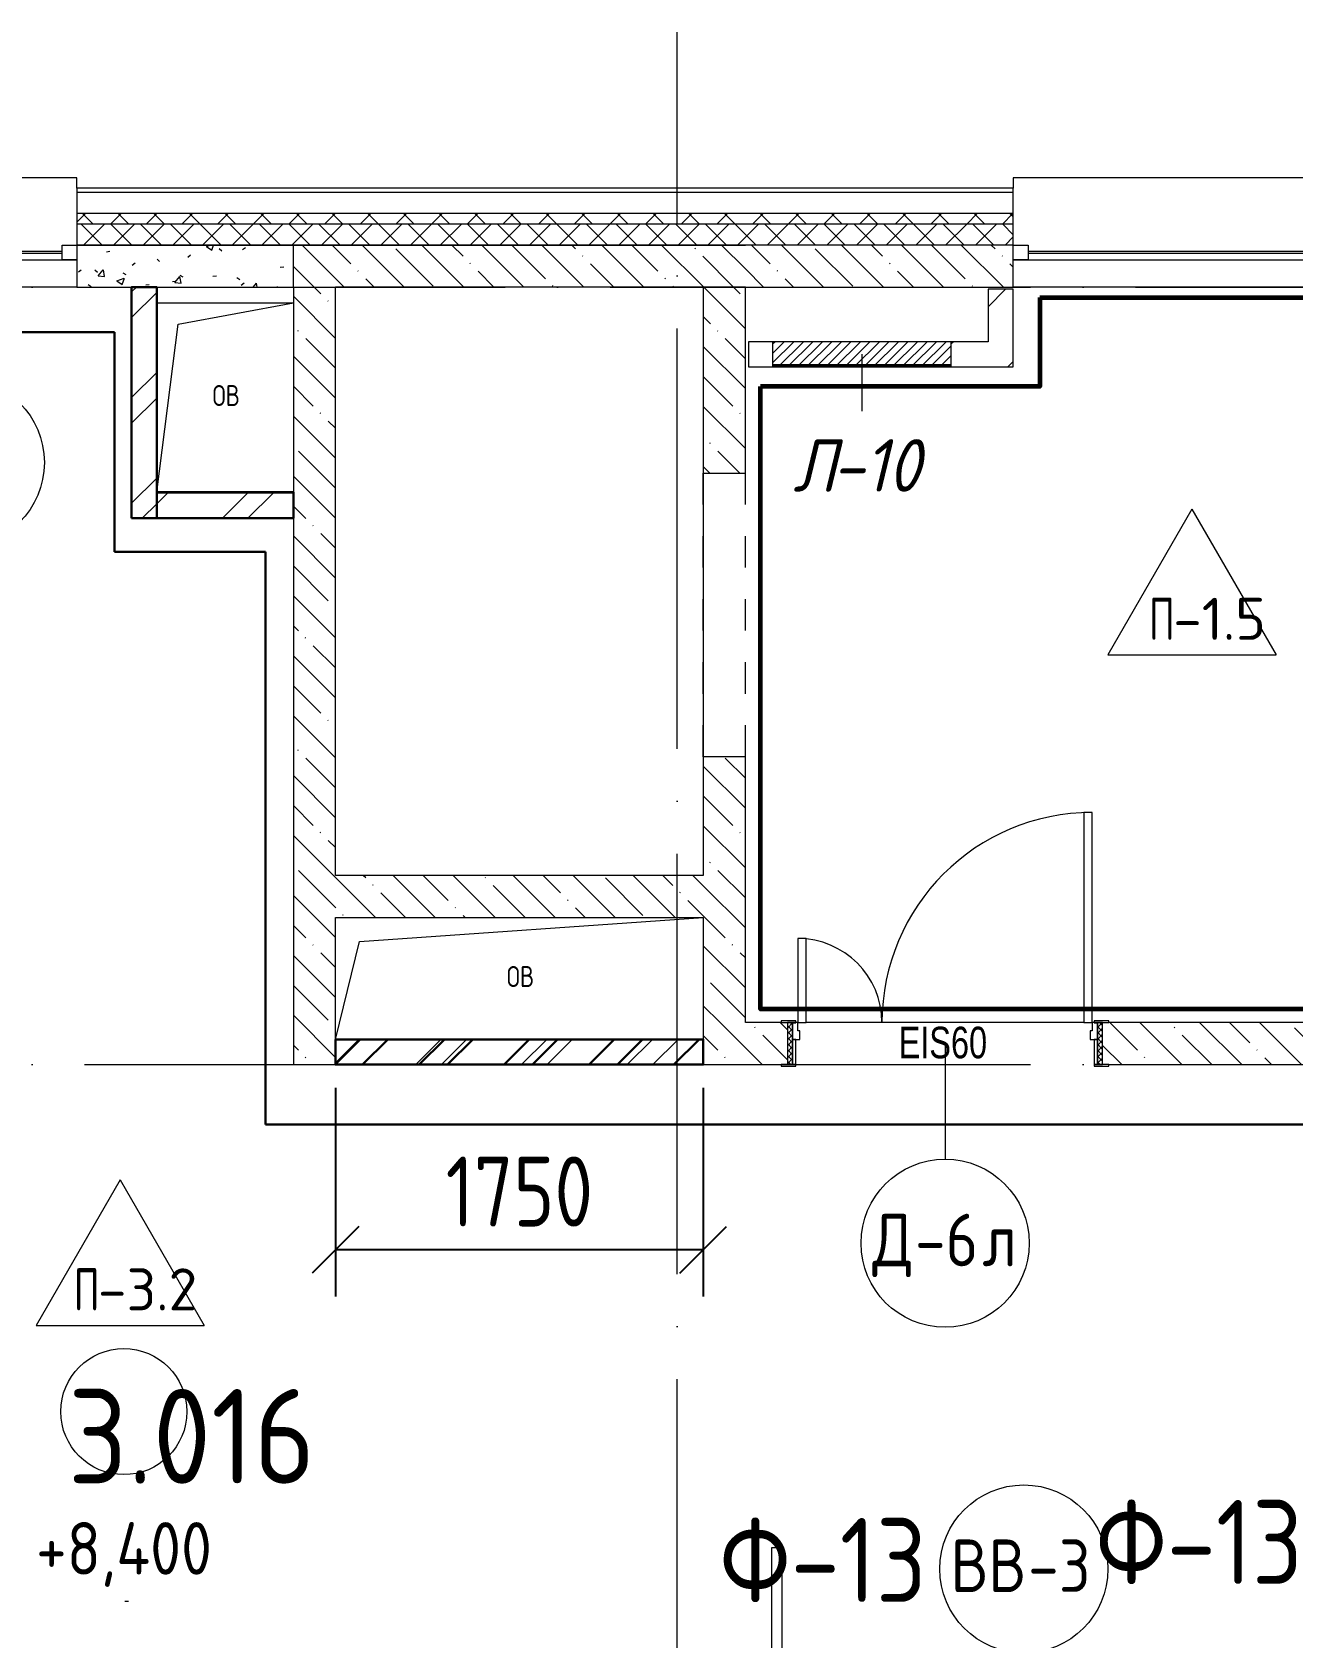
# Model space of a CAD drawing. Header units: millimetres. Extents: x -592259 to 288321, y -552984 to 293768.
# Drawn here: x 20494 to 26492, y -207294 to -199653 of the extents above; entities that cross this region are included whole.
import ezdxf

# ---------------------------------------------------------------- set-up
doc = ezdxf.new("R2010")
doc.units = ezdxf.units.MM
doc.linetypes.add('ADSK_Линия сетки', pattern=[2500, 2000, -250, 0, -250])
doc.linetypes.add('Штрих короткий', pattern=[300, 150, -150])
doc.layers.get('Defpoints').update_dxf_attribs({"color": 250})
for name, color, linetype, lineweight in [('0.2) Кирпич 4 вып', 30, 'Continuous', 30), ('0.2) Кирпич 5 вып', 30, 'Continuous', 30), ('2)Фарх готовы', 3, 'Continuous', 30), ('2)Фархверки', 40, 'Continuous', 30), ('4) Штукатурка', 6, 'Continuous', 30), ('4.5) Штук Гипсовая по ЖБ', 6, 'Continuous', 30), ('4.6) Швы', 6, 'Continuous', 30), ('6.2) Шпаклевка 6 вып.', 3, 'Continuous', 60), ('A-AREA-____-IDEN', 250, 'Continuous', 9), ('A-DETL-GENF-OTLN', 250, 'Continuous', 5), ('A-DOOR-____-IDEN', 250, 'Continuous', 9), ('A-DOOR-____-MCUT', 250, 'Continuous', 5), ('A-DOOR-____-OTLN', 250, 'Continuous', 5), ('A-DOOR-FRAM-MCUT', 250, 'Continuous', 5), ('A-DOOR-FRAM-OTLN', 250, 'Continuous', 5), ('A-DOOR-GLAZ-MCUT', 250, 'Continuous', 5), ('A-FLOR-____-IDEN', 250, 'Continuous', 9), ('A-FLOR-____-OTLN', 250, 'Continuous', 9), ('A-GENM-____-MCUT', 250, 'Continuous', 25), ('A-GENM-____-OTLN', 250, 'Continuous', 9), ('A-GLAZ-____-MCUT', 250, 'Continuous', 9), ('A-GLAZ-____-OTLN', 250, 'Continuous', 5), ('A-WALL-____-MCUT', 250, 'Continuous', 13), ('A-WALL-____-PATT', 250, 'Continuous', 13), ('A-WALL-FNSH-MCUT', 250, 'Continuous', 13), ('G-____-____-DIMS', 250, 'Continuous', 9), ('I-WALL-____-OTLN', 250, 'Continuous', 9), ('S-GRID-____-OTLN', 250, 'Continuous', 9)]:
    doc.layers.add(name, color=color, linetype=linetype, lineweight=lineweight)
doc.styles.add('Arial Narrow', font='ARIALN.TTF', dxfattribs={"width": 0.9, "height": 150})
doc.styles.add('GOST Common_1', font='', dxfattribs={"width": 0.9, "height": 250})
doc.styles.add('ISOCPEUR', font='isocpeur.ttf', dxfattribs={"width": 0.8, "height": 100})
doc.styles.add('ISOCPEUR_1', font='isocpeur.ttf', dxfattribs={"width": 0.9, "height": 250})
doc.styles.add('ISOCPEUR_2', font='isocpeur.ttf', dxfattribs={"height": 160})
doc.styles.add('ISOCPEUR_I', font='isocpeui.ttf', dxfattribs={"width": 0.9, "height": 12.5})
doc.styles.get("Standard").update_dxf_attribs({"font": 'ГОСТ тип А.ttf'})
doc.styles.get('GOST Common_1').set_extended_font_data('GOST Common')
doc.dimstyles.new('А3', dxfattribs={"dimtxt": 333, "dimasz": 222, "dimexe": 222, "dimexo": 111, "dimgap": 111, "dimtad": 1, "dimtoh": 1, "dimdec": 0, "dimrnd": 0.0015, "dimzin": 0, "dimdsep": 46, "dimtxsty": 'Standard', "dimblk": 'OBLIQUE', "dimcen": 0, "dimclrd": 7, "dimclre": 7, "dimclrt": 7, "dimadec": 0, "dimazin": 0, "dimtfac": 1, "dimtdec": 0, "dimtofl": 0, "dimtmove": 0, "dimatfit": 3, "dimfxl": 1, "dimtolj": 1, "dimtzin": 0, "dimarcsym": 0})
pattern_1 = [(45, (-3188.22, -259241.4), (-251.4472, 251.4472), []), (45, (-3188.22, -258860.4), (-251.4472, 251.4472), [])]
pattern_2 = [(135, (-3188.22, -259241.39), (-142.5612, -142.5612), []), (135, (-3045.66, -259241.39), (-142.5612, -142.5612), [252.016, -50.403, 3.353, -47.05])]

# ---------------------------------------------------------------- blocks, each defined once
blk = doc.blocks.new('Проем_Дверь_Прямоугольный - 1350х2100h пол 80-30384426-АР1_Маркировочный план 3 этажа')
at = {"layer": 'A-DOOR-____-OTLN', "linetype": 'Штрих короткий'}
for p, q in [((675, 100), (-675, 100)), ((675, -100), (-675, -100))]:
    blk.add_line(p, q, dxfattribs=at)
blk = doc.blocks.new('Дверь_СКБ_2Ст_Фрамуга2 - Н_ВВ-3_2500x2600h_Учебные помещения_Фрамуга слева-42054644-АР1_Маркировочный план 3 этажа')
at = {"layer": 'A-DOOR-____-OTLN'}
h = blk.add_hatch(dxfattribs=at)
h.set_pattern_fill('FP_12', color=256, style=0, pattern_type=2)
h.set_pattern_definition([(135, (1051.41, 164.685), (-14.1421, -14.1421), []), (225, (1051.41, 164.685), (14.1421, -14.1421), [])])
h.paths.add_polyline_path([(1237.5, -100), (1262.5, -100), (1262.5, 100), (1237.5, 100), (1237.5, 98)])
at = {"layer": 'A-DOOR-FRAM-OTLN'}
h = blk.add_hatch(dxfattribs=at)
h.set_pattern_fill('FP_13', color=256, style=0, pattern_type=2)
h.set_pattern_definition([(45, (-1071.384, 164.685), (-14.1421, 14.1421), []), (135, (-1071.384, 164.685), (-14.1421, -14.1421), [])])
h.paths.add_polyline_path([(-1212.5, -100), (-1212.5, 100), (-1237.5, 100), (-1237.5, -100)])
at = {"layer": 'A-DOOR-____-MCUT'}
for p, q in [((-1187.5, 1100), (-1187.5, 100)), ((-1137.5, 1100), (-1187.5, 1100)), ((-1137.5, 100), (-1137.5, 1100)), ((-1187.5, 100), (-1137.5, 100))]:
    blk.add_line(p, q, dxfattribs=at)
at = {"layer": 'A-DOOR-____-OTLN'}
for centre, radius, start, end in [((-1197.5, 100), 500, 360, 30), ((-177.5, 100), 520, 150, 180)]:
    blk.add_arc(centre, radius, start, end, dxfattribs=at)
at = {"layer": 'A-DOOR-FRAM-MCUT'}
for p, q in [((-1197.5, 108), (-1267.5, 108)), ((-1267.5, 108), (-1267.5, 100)), ((-1267.5, 100), (-1197.5, 100)), ((-1212.5, 100), (-1237.5, 100)), ((-1237.5, 100), (-1237.5, -100)), ((-1187.5, 100), (-1212.5, 100)), ((-1212.5, 100), (-1212.5, 20)), ((-1212.5, -100), (-1212.5, 100)), ((-1197.5, 100), (-1197.5, 108)), ((-1187.5, 60), (-1187.5, 100)), ((-187.5, 100), (-187.5, 60)), ((-162.5, 100), (-187.5, 100)), ((-177.5, 108), (-177.5, 100)), ((-107.5, 108), (-177.5, 108)), ((-177.5, 100), (-177.5, 20)), ((-62.5, 100), (-162.5, 100)), ((-162.5, 20), (-162.5, 100)), ((-162.5, 20), (-162.5, 100)), ((-117.5, 108), (-117.5, 100)), ((-47.5, 108), (-117.5, 108)), ((-107.5, 100), (-107.5, 108)), ((-62.5, 100), (-62.5, 20)), ((-47.5, 100), (-47.5, 108)), ((-47.5, 100), (-47.5, 20)), ((-47.5, 100), (1237.5, 100)), ((1292.5, 108), (1222.5, 108)), ((1222.5, 108), (1222.5, 100)), ((1222.5, 100), (1222.5, 20)), ((1222.5, 100), (1292.5, 100)), ((1237.5, 100), (1237.5, 20)), ((1262.5, 100), (1237.5, 100)), ((1237.5, 100), (1237.5, -100)), ((1262.5, -100), (1262.5, 100)), ((1292.5, 100), (1292.5, 108)), ((-1212.5, 20), (-1177.5, 20)), ((-1197.5, 20), (-1212.5, 20)), ((-1212.5, 20), (-1212.5, -100)), ((-1197.5, -100), (-1197.5, 20)), ((-1177.5, 60), (-1187.5, 60)), ((-1177.5, 20), (-1177.5, 60)), ((-187.5, 60), (-197.5, 60)), ((-197.5, 60), (-197.5, 20)), ((-197.5, 20), (-162.5, 20)), ((-177.5, 12), (-177.5, 20)), ((-107.5, 12), (-177.5, 12)), ((-62.5, 20), (-162.5, 20)), ((-117.5, 20), (-117.5, 12)), ((-117.5, 12), (-47.5, 12)), ((-107.5, 20), (-107.5, 12)), ((-47.5, 12), (-47.5, 20)), ((1237.5, 20), (-47.5, 20)), ((1237.5, 20), (1222.5, 20)), ((1222.5, 20), (1222.5, -100)), ((1237.5, -100), (1237.5, 20)), ((-1197.5, -100), (-1267.5, -100)), ((-1267.5, -100), (-1267.5, -108)), ((-1267.5, -108), (-1197.5, -108)), ((-1237.5, -100), (-1212.5, -100)), ((-1212.5, -100), (-1197.5, -100)), ((-1197.5, -108), (-1197.5, -100)), ((1222.5, -100), (1237.5, -100)), ((1292.5, -100), (1222.5, -100)), ((1222.5, -100), (1222.5, -108)), ((1222.5, -108), (1292.5, -108)), ((1237.5, -100), (1262.5, -100)), ((1292.5, -108), (1292.5, -100))]:
    blk.add_line(p, q, dxfattribs=at)
at = {"layer": 'A-DOOR-GLAZ-MCUT'}
for p, q in [((1222.5, 70), (-62.5, 70)), ((1222.5, 50), (-62.5, 50))]:
    blk.add_line(p, q, dxfattribs=at)
blk = doc.blocks.new('Окно_СКБ_1Ст1 - 120_Окно_СКБ_1Ст_1250_ОКп14_E30-37619683-АР1_Маркировочный план 3 этажа')
at = {"layer": 'A-GLAZ-____-MCUT'}
for p, q in [((-625, -195), (-625, -125)), ((-625, -125), (-555, -125)), ((-555, -125), (-555, -195)), ((555, -195), (555, -125)), ((555, -125), (625, -125)), ((625, -125), (625, -195)), ((-555, -195), (-625, -195)), ((625, -195), (555, -195))]:
    blk.add_line(p, q, dxfattribs=at)
at = {"layer": 'A-GLAZ-____-MCUT', "lineweight": 5}
for p, q in [((555, -155), (-555, -155)), ((555, -165), (-555, -165))]:
    blk.add_line(p, q, dxfattribs=at)
at = {"layer": 'A-GLAZ-____-OTLN'}
blk.add_line((-625, -195), (625, -195), dxfattribs=at)
blk = doc.blocks.new('Окно_СКБ_2Ст1 - Окно_СКБ_2Ст_2800_ОК12-29019270-АР1_Маркировочный план 3 этажа')
at = {"layer": 'A-GLAZ-____-MCUT'}
for p, q in [((-1400, -195), (-1400, -125)), ((-1400, -125), (-1330, -125)), ((-1330, -125), (-1330, -195)), ((500, -195), (500, -125)), ((500, -125), (570, -125)), ((570, -125), (570, -195)), ((1330, -195), (1330, -125)), ((1330, -125), (1400, -125)), ((1400, -125), (1400, -195)), ((-1330, -195), (-1400, -195)), ((570, -195), (500, -195)), ((570, -195), (550, -195)), ((550, -195), (550, -205)), ((550, -205), (1350, -205)), ((1350, -205), (550, -205)), ((1330, -155), (570, -155)), ((570, -155), (570, -195)), ((620, -205), (620, -155)), ((1280, -205), (1280, -155)), ((1330, -195), (1330, -155)), ((1400, -195), (1330, -195)), ((1350, -195), (1330, -195)), ((1350, -205), (1350, -195))]:
    blk.add_line(p, q, dxfattribs=at)
at = {"layer": 'A-GLAZ-____-MCUT', "lineweight": 5}
for p, q in [((500, -155), (-1330, -155)), ((500, -165), (-1330, -165)), ((620, -175), (1280, -175)), ((1280, -185), (620, -185))]:
    blk.add_line(p, q, dxfattribs=at)
at = {"layer": 'A-GLAZ-____-OTLN'}
for p, q in [((-1400, -195), (550, -195)), ((1350, -195), (1400, -195))]:
    blk.add_line(p, q, dxfattribs=at)
blk = doc.blocks.new('WNW_Отлив1 - Отлив_металлический 2-28596384-АР1_Маркировочный план 3 этажа')
at = {"layer": 'A-GLAZ-____-OTLN'}
for p, q in [((1400, 320), (-1400, 320)), ((-1400, 320), (-1400, 270)), ((1400, 270), (1400, 320))]:
    blk.add_line(p, q, dxfattribs=at)
blk = doc.blocks.new('WNW_Отлив1 - Отлив_металлический 2-28598996-АР1_Маркировочный план 3 этажа')
at = {"layer": 'A-GLAZ-____-OTLN'}
for p, q in [((625, 320), (-625, 320)), ((-625, 320), (-625, 270)), ((625, 270), (625, 320))]:
    blk.add_line(p, q, dxfattribs=at)
blk = doc.blocks.new('Дверь_СКБ_2Ст_Внутренняя1 - Н_Д-6л_1500x2100h_Лифтовой холл _зона безопасности МГН_-42029124-АР1_Маркировочный план 3 этажа')
at = {"layer": 'A-DOOR-____-OTLN'}
h = blk.add_hatch(dxfattribs=at)
h.set_pattern_fill('FP_22', color=256, style=0, pattern_type=2)
h.set_pattern_definition([(135, (1551.41, 164.685), (-14.14214, -14.14214), []), (225, (1551.41, 164.685), (14.14214, -14.14214), [])])
h.paths.add_polyline_path([(762.5, -100), (762.5, 100), (737.5, 100), (737.5, -100)])
at = {"layer": 'A-DOOR-FRAM-OTLN'}
h = blk.add_hatch(dxfattribs=at)
h.set_pattern_fill('FP_23', color=256, style=0, pattern_type=2)
h.set_pattern_definition([(45, (-571.384, 164.685), (-14.1421, 14.1421), []), (135, (-571.384, 164.685), (-14.1421, -14.1421), [])])
h.paths.add_polyline_path([(-712.5, -100), (-712.5, 100), (-737.5, 100), (-737.5, -100)])
at = {"layer": 'A-DOOR-____-MCUT'}
for p, q in [((712.5, 1100), (672.5, 1100)), ((672.5, 1100), (672.5, 100)), ((712.5, 100), (712.5, 1100)), ((-687.5, 500), (-687.5, 100)), ((-647.5, 500), (-687.5, 500)), ((-647.5, 100), (-647.5, 500)), ((-687.5, 100), (-647.5, 100)), ((672.5, 100), (712.5, 100))]:
    blk.add_line(p, q, dxfattribs=at)
at = {"layer": 'A-DOOR-____-OTLN'}
for centre, radius, start, end in [((712.5, 100), 1000, 90, 180), ((-687.5, 100), 400, 0, 90)]:
    blk.add_arc(centre, radius, start, end, dxfattribs=at)
at = {"layer": 'A-DOOR-FRAM-MCUT'}
for p, q in [((-697.5, 108), (-767.5, 108)), ((-767.5, 108), (-767.5, 100)), ((-767.5, 100), (-697.5, 100)), ((-712.5, 100), (-737.5, 100)), ((-737.5, 100), (-737.5, -100)), ((-687.5, 100), (-712.5, 100)), ((-712.5, 100), (-712.5, 20)), ((-712.5, -100), (-712.5, 100)), ((-697.5, 100), (-712.5, 100)), ((-712.5, 100), (-712.5, 99)), ((-712.5, 99), (-697.5, 99)), ((-697.5, 100), (-697.5, 108)), ((-697.5, 99), (-697.5, 100)), ((-687.5, 60), (-687.5, 100)), ((712.5, 100), (712.5, 60)), ((737.5, 100), (712.5, 100)), ((792.5, 108), (722.5, 108)), ((722.5, 108), (722.5, 100)), ((737.5, 100), (722.5, 100)), ((722.5, 100), (722.5, 99)), ((722.5, 100), (792.5, 100)), ((722.5, 99), (737.5, 99)), ((737.5, 20), (737.5, 100)), ((762.5, 100), (737.5, 100)), ((737.5, 100), (737.5, -100)), ((737.5, 99), (737.5, 100)), ((762.5, -100), (762.5, 100)), ((792.5, 100), (792.5, 108)), ((-712.5, 20), (-677.5, 20)), ((-697.5, 20), (-712.5, 20)), ((-712.5, 20), (-712.5, -100)), ((-697.5, -100), (-697.5, 20)), ((-677.5, 60), (-687.5, 60)), ((-677.5, 20), (-677.5, 60)), ((712.5, 60), (702.5, 60)), ((702.5, 60), (702.5, 20)), ((702.5, 20), (737.5, 20)), ((737.5, 20), (722.5, 20)), ((722.5, 20), (722.5, -100)), ((737.5, -100), (737.5, 20)), ((-697.5, -100), (-767.5, -100)), ((-767.5, -100), (-767.5, -108)), ((-767.5, -108), (-697.5, -108)), ((-737.5, -100), (-712.5, -100)), ((-712.5, -100), (-697.5, -100)), ((-697.5, -108), (-697.5, -100)), ((722.5, -100), (737.5, -100)), ((792.5, -100), (722.5, -100)), ((722.5, -100), (722.5, -108)), ((722.5, -108), (792.5, -108)), ((737.5, -100), (762.5, -100)), ((792.5, -108), (792.5, -100))]:
    blk.add_line(p, q, dxfattribs=at)
blk = doc.blocks.new('_Wn_-As_OpeningMEP_floor__Rectangular - _Wn_-As_OpeningMEP_floor__Rectangular-33951037-АР1_Маркировочный план 3 этажа')
at = {"layer": 'A-DETL-GENF-OTLN', "lineweight": 5}
for p, q in [((-224.1, 399.1), (325, 500)), ((-325, -400), (-224.1, 399.1))]:
    blk.add_line(p, q, dxfattribs=at)
blk = doc.blocks.new('_Wn_-As_OpeningMEP_floor__Rectangular - _Wn_-As_OpeningMEP_floor__Rectangular-39653501-АР1_Маркировочный план 3 этажа')
at = {"layer": 'A-DETL-GENF-OTLN', "lineweight": 5}
for p, q in [((-760.5, 225.5), (875, 340)), ((-875, -240), (-760.5, 225.5))]:
    blk.add_line(p, q, dxfattribs=at)
blk = doc.blocks.new('АР_Люк - ЛРС_ВК_850х850_внутренний_NCS S 1000-N-42764739-АР1_Маркировочный план 3 этажа')
at = {"layer": 'A-DOOR-____-OTLN'}
h = blk.add_hatch(dxfattribs=at)
h.set_pattern_fill('FP_54', color=256, style=0, pattern_type=2)
h.set_pattern_definition([(45, (125, 0), (-22.6274, 22.6274), [])])
h.paths.add_polyline_path([(550, 60), (-300, 60), (-300, -60), (550, -60), (550, 53)])
at = {"layer": 'A-DETL-GENF-OTLN', "lineweight": 5}
for p, q in [((550, 60), (-300, 60)), ((-300, 60), (-300, -60)), ((550, -60), (550, 60)), ((-300, -60), (550, -60))]:
    blk.add_line(p, q, dxfattribs=at)
blk = doc.blocks.new('ASML_АР_Отделка Люка - ВО Отделка люков_Грунтовка 0_Шпатлевка 0_Окраска 0_0-40363608-АР1_Маркировочный план 3 этажа')
at = {"layer": 'A-GENM-____-MCUT', "lineweight": 5}
for p, q in [((425, 3), (-425, 3)), ((-425, 3), (-425, 0)), ((425, 0), (425, 3)), ((-425, 0), (425, 0))]:
    blk.add_line(p, q, dxfattribs=at)
blk = doc.blocks.new('AAR_СКБ_Марка_Помещения_мал - Номер-28977439-АР1_Маркировочный план 3 этажа')
at = {"layer": 'A-AREA-____-IDEN'}
blk.add_circle((-0.028, 0), 3, dxfattribs=at)
blk = doc.blocks.new('AAR_СКБ_Марка_Перекрытия - Марка пола-17325028-АР1_Маркировочный план 3 этажа')
at = {"layer": 'A-FLOR-____-IDEN'}
for p, q in [((0, 6.932), (-4.002, 0)), ((0, 6.932), (4.002, 0)), ((-4.002, 0), (4.002, 0))]:
    blk.add_line(p, q, dxfattribs=at)
blk = doc.blocks.new('ADSK_Марка_Дверь - Типоразмер_ADSK_Марка-30565456-АР1_Маркировочный план 3 этажа')
at = {"layer": 'A-DOOR-____-IDEN'}
blk.add_circle((0, 0), 4, dxfattribs=at)
blk = doc.blocks.new('_Oblique')
at = {"color": 0, "linetype": 'ByBlock', "lineweight": -2}
blk.add_line((-0.5, -0.5), (0.5, 0.5), dxfattribs=at)
blk = doc.blocks.new('*D6602')
at = {"layer": '0.2) Кирпич 4 вып', "color": 7, "lineweight": -2, "transparency": 16777216}
for p, q in [((21936.8, -204677.4), (21936.8, -205669.8)), ((23686.8, -204677.4), (23686.8, -205669.8)), ((23686.8, -205447.8), (21936.8, -205447.8))]:
    blk.add_line(p, q, dxfattribs=at)
at = {"layer": 'Defpoints', "color": 0, "transparency": 16777216}
for p in [(21936.8, -204566.4), (23686.8, -204566.4), (21936.8, -205447.8)]:
    blk.add_point(p, dxfattribs=at)
at = {"layer": '0.2) Кирпич 4 вып', "color": 7, "lineweight": -2, "transparency": 16777216, "xscale": 222, "yscale": 222, "zscale": 222, "rotation": 180}
blk.add_blockref('_Oblique', (21936.8, -205447.8), dxfattribs=at)
at = {"layer": '0.2) Кирпич 4 вып', "color": 7, "lineweight": -2, "transparency": 16777216, "xscale": 222, "yscale": 222, "zscale": 222}
blk.add_blockref('_Oblique', (23686.8, -205447.8), dxfattribs=at)
at = {"layer": '0.2) Кирпич 4 вып', "color": 7, "transparency": 16777216, "insert": (22811.8, -205170.3), "char_height": 333, "attachment_point": 5}
blk.add_mtext('\\A1;1750', dxfattribs=at)

msp = doc.modelspace()

# ---------------------------------------------------------------- hatches: boundary and pattern name
at = {"layer": '0.2) Кирпич 4 вып', "true_color": 0xf26722}
h = msp.add_hatch(dxfattribs=at)
h.set_pattern_fill('ANSI32', color=30, scale=30)
h.set_pattern_definition([(45, (-2586.93, -136946.6), (-202.0558, 202.0558), []), (45, (-2452.23, -136946.6), (-202.0558, 202.0558), [])])
h.paths.add_polyline_path([(21936.7763, -204446.3886), (23686.7763, -204446.3886), (23686.7763, -204566.3886), (21936.7763, -204566.3886)])
at = {"layer": 'A-WALL-____-PATT', "lineweight": 15, "true_color": 0x000000}
h = msp.add_hatch(dxfattribs=at)
h.set_pattern_fill('FP_16', color=18, style=0, pattern_type=2)
h.set_pattern_definition([(135, (-3188.22, -259241.39), (-84.85281, -84.85281), []), (225, (-3188.22, -259241.39), (84.85281, -84.85281), [])])
h.paths.add_polyline_path([(59832.0058, -200566.3892), (66071.7763, -200566.3892), (66071.7763, -200516.3892), (59832.0058, -200516.3892)])
h.paths.add_polyline_path([(58281.5715, -200566.3892), (58632.0058, -200566.3892), (58632.0058, -200516.3892), (57981.7763, -200516.3892), (57981.7763, -200566.3892), (58109.3968, -200566.3892)])
h.paths.add_polyline_path([(56379.2388, -200566.3892), (57081.7763, -200566.3892), (57081.7763, -200516.3892), (49662.0053, -200516.3892), (49662.0053, -200566.3892), (54072.3616, -200566.3892)])
h.paths.add_polyline_path([(47762.0053, -200566.3892), (48412.0053, -200566.3892), (48412.0053, -200516.3892), (47762.0053, -200516.3892)])
h.paths.add_polyline_path([(46461.7544, -200566.3892), (46862.0053, -200566.3892), (46862.0053, -200516.3892), (45362.0053, -200516.3892), (45362.0053, -200566.3892), (46361.3368, -200566.3892)])
h.paths.add_polyline_path([(42537.9752, -200566.3892), (42562.0053, -200566.3892), (42562.0053, -200516.3892), (41012.0053, -200516.3892), (41012.0053, -200566.3892), (42161.7544, -200566.3892)])
h.paths.add_polyline_path([(37361.5805, -200566.3892), (38212.0053, -200566.3892), (38212.0053, -200516.3892), (36662.0053, -200516.3892), (36662.0053, -200566.3892)])
h.paths.add_polyline_path([(33310.4662, -200566.3892), (33861.7763, -200566.3892), (33861.7763, -200516.3892), (32312.0053, -200516.3892), (32312.0053, -200566.3892), (33161.7544, -200566.3892)])
h.paths.add_polyline_path([(34761.7763, -200566.3892), (35412.0053, -200566.3892), (35412.0053, -200516.3892), (34761.7763, -200516.3892)])
h.paths.add_polyline_path([(28696.7116, -200566.3892), (29512.0053, -200566.3892), (29512.0053, -200516.3892), (27961.7763, -200516.3892), (27961.7763, -200566.3892), (28636.7763, -200566.3892)])
h.paths.add_polyline_path([(23686.7763, -200566.3892), (25161.7763, -200566.3892), (25161.7763, -200516.3892), (20706.7763, -200516.3892), (20706.7763, -200566.3892), (21936.7763, -200566.3892)])
h.paths.add_polyline_path([(19456.7763, -200566.3892), (19456.7763, -200516.3892), (18716.7544, -200516.3892), (18716.7544, -200566.3892), (18892.4832, -200566.3892)])
h.paths.add_polyline_path([(11395.1321, -200566.3892), (17816.7544, -200566.3892), (17816.7544, -200516.3892), (9561.7544, -200516.3892), (9561.7544, -200566.3892), (10818.4128, -200566.3892)])
h.paths.add_polyline_path([(6661.7983, -200566.3892), (6761.7544, -200566.3892), (6761.7544, -200516.3892), (5561.7544, -200516.3892), (5561.7544, -200566.3892), (6541.7983, -200566.3892)])
h.paths.add_polyline_path([(2486.8039, -200566.3892), (4361.7544, -200566.3892), (4361.7544, -200516.3892), (-3538.2456, -200516.3892), (-3538.2456, -200566.3892), (2461.8039, -200566.3892)])
h = msp.add_hatch(dxfattribs=at)
h.set_pattern_fill('FP_17', color=18, style=0, pattern_type=2)
h.set_pattern_definition([(45, (-3188.22, -259241.39), (-70.71068, 70.71068), []), (135, (-3188.22, -259241.39), (-70.71068, -70.71068), [])])
h.paths.add_polyline_path([(17162.3253, -200666.3892), (17816.7544, -200666.3283), (17816.7544, -200566.3892), (9561.7544, -200566.3892), (9561.7544, -200666.3892), (14855.448, -200666.3892)])
h.paths.add_polyline_path([(63299.8706, -200666.3892), (66001.7763, -200666.3283), (66001.7763, -200599.7225), (66071.7763, -200566.3892), (59832.0058, -200566.3892), (59832.0058, -200666.3892), (60561.7544, -200666.3892)])
h.paths.add_polyline_path([(58632.0058, -200666.3892), (58632.0058, -200566.3892), (57981.7763, -200566.3892), (57981.7763, -200666.3892), (58109.3968, -200666.3892)])
h.paths.add_polyline_path([(50291.7763, -200666.3892), (57081.7763, -200666.3283), (57081.7763, -200566.3892), (49662.0053, -200566.3892), (49662.0053, -200666.3892)])
h.paths.add_polyline_path([(46862.0053, -200666.3892), (46862.0053, -200566.3892), (45362.0053, -200566.3892), (45362.0053, -200666.3892), (46861.7544, -200666.388)])
h.paths.add_polyline_path([(48412.0053, -200666.3892), (48412.0053, -200566.3892), (47762.0053, -200566.3892), (47762.0053, -200666.3892)])
h.paths.add_polyline_path([(42562.0053, -200666.3892), (42562.0053, -200566.3892), (41012.0053, -200566.3892), (41012.0053, -200666.3892), (42561.7544, -200666.388)])
h.paths.add_polyline_path([(37561.5805, -200666.3892), (38212.0053, -200666.3283), (38212.0053, -200566.3892), (36662.0053, -200566.3892), (36662.0053, -200666.3892), (37475.0852, -200666.3892)])
h.paths.add_polyline_path([(33861.7763, -200666.3892), (33861.7763, -200566.3892), (32312.0053, -200566.3892), (32312.0053, -200666.3892), (33310.4662, -200666.3892)])
h.paths.add_polyline_path([(35412.0053, -200666.3892), (35412.0053, -200566.3892), (34761.7763, -200566.3892), (34761.7763, -200666.3892)])
h.paths.add_polyline_path([(29446.7763, -200666.3892), (29512.0053, -200666.3283), (29512.0053, -200566.3892), (27961.7763, -200566.3892), (27961.7763, -200666.3892), (28696.7116, -200666.3892)])
h.paths.add_polyline_path([(23886.7763, -200666.3892), (25161.7763, -200666.3283), (25161.7763, -200566.3892), (20706.7763, -200566.3892), (20706.7763, -200666.3892), (23886.7577, -200666.3886)])
h.paths.add_polyline_path([(18716.7544, -200666.3892), (19456.7763, -200666.3283), (19456.7763, -200566.3892), (18716.7544, -200566.3892), (18716.7544, -200666.3283)])
h.paths.add_polyline_path([(6761.7544, -200666.3892), (6761.7544, -200566.3892), (5561.7544, -200566.3892), (5561.7544, -200666.3892), (6661.7983, -200666.3892)])
h.paths.add_polyline_path([(2461.8039, -200666.3892), (4361.7544, -200666.3892), (4361.7544, -200566.3892), (-3488.2456, -200566.3892), (-3488.2456, -200666.3892), (-1292.6929, -200666.3892)])
h = msp.add_hatch(dxfattribs=at)
h.set_pattern_fill('FP_50', color=18, style=0, pattern_type=2)
h.set_pattern_definition([(50, (-3188.22, -259241.4), (364.3679, -31.8783), [38.1, -419.1]), (355, (-3188.22, -259241.4), (-70.4859, 382.1133), [30.48, -335.28]), (100.451, (-3157.86, -259244.05), (293.885, 350.2334), [32.38, -356.18]), (46.184, (-3188.22, -259139.8), (542.1585, -84.0858), [57.15, -628.65]), (96.636, (-3143.04, -259146.8), (474.805, 494.8554), [48.57, -534.27]), (351.184, (-3188.2, -259139.8), (474.81, 494.85), [45.72, -502.92]), (21, (-3137.42, -259165.2), (303.2285, -204.5305), [38.1, -419.1]), (326, (-3137.42, -259165.2), (123.604, 368.376), [30.48, -335.28]), (71.451, (-3112.15, -259182.23), (426.8341, 163.8427), [32.38, -356.18]), (37.5, (-3188.22, -259241.39), (6.17665, 169.11015), [16.764, -314.452, 16.764, -323.596, -336.55]), (37.5, (-3188.22, -259241.39), (6.17665, 169.11015), [-671.576, 16.764, -319.786]), (7.5, (-3188.22, -259241.39), (133.6389, 200.3615), [16.764, -177.292, 16.764, -306.832, -128.27]), (7.5, (-3188.22, -259241.39), (133.6389, 200.3615), [-517.652, 16.764, -111.506]), (327.5, (-3301.51, -259241.39), (271.18182, -11.45836), [16.764, -110.236, 16.764, -379.476, -525.78]), (327.5, (-3301.51, -259241.39), (271.18182, -11.45836), [-523.24, 16.764, -509.016]), (317.5, (-3352.3, -259241.4), (296.2585, 50.85285), [16.764, -148.336, 16.764, -246.38, -373.38]), (317.5, (-3352.3, -259241.4), (296.2585, 50.85285), [-428.244, 16.764, -356.616])])
h.paths.add_polyline_path([(20706.7763, -200866.3886), (21736.7763, -200866.3091), (21736.7763, -200666.3892), (20706.7763, -200666.3892), (20706.7763, -200866.2671)])
h = msp.add_hatch(dxfattribs=at)
h.set_pattern_fill('FP_24', color=18, style=0, pattern_type=2)
h.set_pattern_definition(pattern_2)
h.paths.add_polyline_path([(21936.7763, -200866.3886), (23886.7763, -200866.3886), (23886.7577, -200666.3886), (21736.7769, -200666.3892), (21736.7763, -200866.3886), (21776.0798, -200866.3886)])
h = msp.add_hatch(dxfattribs=at)
h.set_pattern_fill('FP_24', color=18, style=0, pattern_type=2)
h.set_pattern_definition(pattern_2)
h.paths.add_polyline_path([(28060.8411, -200866.3892), (28336.7763, -200866.3892), (28336.7763, -200666.3892), (27961.7763, -200666.3892), (27961.7774, -200866.3886), (28001.7763, -200866.3886)])
h.paths.add_polyline_path([(23886.7763, -200866.3892), (25161.7763, -200866.3886), (25161.7763, -200666.3892), (23886.7763, -200666.3892), (23886.7763, -200819.074)])
h = msp.add_hatch(dxfattribs=at)
h.set_pattern_fill('FP_2', color=18, style=0, pattern_type=2)
h.set_pattern_definition(pattern_1)
h.paths.add_polyline_path([(21086.7763, -201966.3892), (21086.7763, -200866.3892), (20966.7763, -200866.5676), (20966.7763, -201966.3892)])
h = msp.add_hatch(dxfattribs=at)
h.set_pattern_fill('FP_24', color=18, style=0, pattern_type=2)
h.set_pattern_definition(pattern_2)
h.paths.add_polyline_path([(21932.3841, -204566.3886), (21936.7763, -204566.3886), (21936.7763, -200866.3886), (21736.7763, -200866.5676), (21736.7763, -204566.3886), (21928.4604, -204566.3886)])
h = msp.add_hatch(dxfattribs=at)
h.set_pattern_fill('FP_24', color=18, style=0, pattern_type=2)
h.set_pattern_definition(pattern_2)
h.paths.add_polyline_path([(23886.7763, -204366.3886), (23886.7763, -203101.3295), (23686.7763, -203101.3295), (23686.7983, -204366.3886), (23704.9998, -204366.3886)])
h.paths.add_polyline_path([(23686.7763, -201751.3295), (23886.7763, -201751.3295), (23886.7763, -200866.3886), (23686.7765, -200866.3892), (23686.7763, -201041.5676)])
h = msp.add_hatch(dxfattribs=at)
h.set_pattern_fill('FP_2', color=18, style=0, pattern_type=2)
h.set_pattern_definition(pattern_1)
h.paths.add_polyline_path([(25161.7763, -201126.3892), (25161.7763, -200876.3886), (25041.7763, -200876.3886), (25041.7763, -201126.3892)])
h = msp.add_hatch(dxfattribs=at)
h.set_pattern_fill('FP_2', color=18, style=0, pattern_type=2)
h.set_pattern_definition(pattern_1)
h.paths.add_polyline_path([(24866.7763, -201246.3892), (25161.7763, -201246.3892), (25161.7763, -201126.3892), (24866.7763, -201126.3892), (24866.7763, -201239.3892)])
h.paths.add_polyline_path([(24016.7763, -201246.3892), (24016.7763, -201126.3892), (23901.7763, -201126.3892), (23901.7763, -201246.3892)])
h = msp.add_hatch(dxfattribs=at)
h.set_pattern_fill('FP_2', color=18, style=0, pattern_type=2)
h.set_pattern_definition(pattern_1)
h.paths.add_polyline_path([(21144.9181, -201966.3892), (21736.7763, -201966.3892), (21736.7763, -201846.3892), (21086.7763, -201846.3892), (21086.7763, -201966.3892)])
h = msp.add_hatch(dxfattribs=at)
h.set_pattern_fill('FP_24', color=18, style=0, pattern_type=2)
h.set_pattern_definition(pattern_2)
h.paths.add_polyline_path([(21936.7951, -203866.3886), (21936.7983, -203866.388), (23686.7763, -203866.388), (23686.7763, -203666.3886), (21936.7763, -203666.3886), (21936.7763, -203866.3886)])
h = msp.add_hatch(dxfattribs=at)
h.set_pattern_fill('FP_24', color=18, style=0, pattern_type=2)
h.set_pattern_definition(pattern_2)
h.paths.add_polyline_path([(27913.3716, -204566.3886), (28536.7763, -204566.3886), (28536.7763, -204366.3886), (25586.7763, -204366.3886), (25586.7763, -204566.3886), (27760.1811, -204566.3886)])
h.paths.add_polyline_path([(23686.7763, -204566.3886), (24086.7763, -204566.3886), (24086.7763, -204366.3886), (23686.7763, -204366.3886), (23686.7763, -204446.5688)])
h = msp.add_hatch(dxfattribs=at)
h.set_pattern_fill('FP_2', color=18, style=0, pattern_type=2)
h.set_pattern_definition(pattern_1)
h.paths.add_polyline_path([(21941.2125, -204566.3886), (23686.7763, -204566.3886), (23686.7763, -204446.3886), (21936.7763, -204446.9839), (21936.7983, -204566.3886)])

# ---------------------------------------------------------------- linework, layer by layer
at = {"layer": '0.2) Кирпич 4 вып'}
msp.add_lwpolyline([(21936.7763, -204446.3886), (23686.7763, -204446.3886), (23686.7763, -204566.3886), (21936.7763, -204566.3886)], close=True, dxfattribs=at)
at = {"layer": '0.2) Кирпич 5 вып', "color": 1}
for p, q in [((20966.7763, -201966.3892), (20966.7763, -200866.3892)), ((21086.7763, -201966.3892), (21736.7763, -201966.3892))]:
    msp.add_line(p, q, dxfattribs=at)
at = {"layer": '0.2) Кирпич 5 вып'}
for points in [[(20966.7763, -201966.3892), (21086.7763, -201966.3892), (21086.7763, -200866.3892), (20966.7763, -200866.3892)], [(21086.7763, -201841.5676), (21736.7763, -201841.5676), (21736.7763, -201966.3892), (21086.7763, -201966.3892)]]:
    msp.add_lwpolyline(points, close=True, dxfattribs=at)
at = {"layer": '4) Штукатурка'}
for p, q in [((20884.8019, -201081.3886), (20884.8019, -202126.7968)), ((21604.2064, -202126.7968), (20884.8019, -202126.7968)), ((21604.2064, -204850.8119), (29058.6779, -204850.8119))]:
    msp.add_line(p, q, dxfattribs=at)
at = {"layer": '4.5) Штук Гипсовая по ЖБ'}
for p, q in [((19453.7544, -201081.3886), (20884.8019, -201081.3886)), ((21604.2064, -204850.8119), (21604.2064, -202126.7968))]:
    msp.add_line(p, q, dxfattribs=at)
at = {"layer": '4.6) Швы'}
for points in [[(21604.2064, -204850.8119), (22848.0109, -204850.8119)], [(23425.4712, -204850.8119), (24669.2757, -204850.8119)]]:
    msp.add_lwpolyline(points, dxfattribs=at)
at = {"layer": '6.2) Шпаклевка 6 вып.'}
for points in [[(25288.6601, -200916.4926), (28249.2583, -200916.4926), (28249.2583, -204302.185), (23959.4395, -204302.185), (23959.4395, -201339.8988)], [(25288.6601, -200916.4926), (25288.6601, -201339.8988), (23959.4395, -201339.8988)]]:
    msp.add_lwpolyline(points, dxfattribs=at)
at = {"layer": 'A-DOOR-____-IDEN', "color": 18, "true_color": 0x000000}
for p, q in [((24441.7763, -201186.3892), (24441.7763, -201456.3892)), ((24836.7763, -204466.3886), (24837.2337, -205016.3889))]:
    msp.add_line(p, q, dxfattribs=at)
at = {"layer": 'A-FLOR-____-OTLN', "color": 18, "lineweight": 5, "true_color": 0x000000}
for p, q in [((21086.7763, -200941.5676), (21736.7763, -200941.5676)), ((23686.7763, -201751.3295), (23686.7763, -203101.3295)), ((21736.7763, -201841.5676), (21086.7763, -201841.5676)), ((25496.7763, -204366.3886), (24176.7763, -204366.3886))]:
    msp.add_line(p, q, dxfattribs=at)
at = {"layer": 'A-WALL-____-MCUT', "color": 18, "lineweight": 15, "true_color": 0x000000}
for p, q in [((25161.7763, -200416.3892), (20706.7763, -200416.3892)), ((20706.7763, -200516.3892), (20706.7763, -200666.3892)), ((25161.7763, -200516.3892), (20706.7763, -200516.3892)), ((25161.7763, -200566.3892), (20706.7763, -200566.3892)), ((25161.7763, -200666.3892), (25161.7763, -200516.3892)), ((20706.7763, -200666.3892), (21736.7763, -200666.3892)), ((20706.7763, -200666.3892), (20706.7763, -200866.3892)), ((21736.7763, -200666.3892), (20706.7763, -200666.3892)), ((23886.7763, -200666.3886), (21736.7763, -200666.3886)), ((21736.7763, -200866.3886), (21736.7763, -200666.3886)), ((21736.7763, -200666.3892), (23886.7763, -200666.3892)), ((25161.7763, -200666.3892), (23886.7763, -200666.3892)), ((25161.7763, -200866.3892), (25161.7763, -200666.3892)), ((20706.7763, -200866.3892), (21736.7763, -200866.3892)), ((20966.7763, -200866.3886), (20966.7763, -201966.3892)), ((21086.7763, -200866.3886), (20966.7763, -200866.3886)), ((21086.7763, -201846.3892), (21086.7763, -200866.3886)), ((21736.7763, -200866.3886), (21736.7763, -201846.3892)), ((23886.7763, -200866.3886), (21936.7763, -200866.3886)), ((21936.7763, -203666.3886), (21936.7763, -200866.3886)), ((23686.7763, -200866.3886), (23686.7763, -201751.3295)), ((23886.7763, -201751.3295), (23886.7763, -200866.3886)), ((23886.7763, -200866.3892), (25161.7763, -200866.3892)), ((25041.7763, -200876.3886), (25041.7763, -201126.3892)), ((25161.7763, -200876.3886), (25041.7763, -200876.3886)), ((25161.7763, -201246.3892), (25161.7763, -200876.3886)), ((25041.7763, -201126.3892), (23901.7763, -201126.3892)), ((23901.7763, -201126.3892), (23901.7763, -201246.3892)), ((23901.7763, -201246.3892), (25161.7763, -201246.3892)), ((23686.7763, -201751.3295), (23886.7763, -201751.3295)), ((21736.7763, -201846.3892), (21086.7763, -201846.3892)), ((21736.7763, -201966.3892), (21736.7763, -201846.3892)), ((20966.7763, -201966.3892), (21736.7763, -201966.3892)), ((21736.7763, -201966.3892), (21736.7763, -204566.3886)), ((23686.7763, -203101.3295), (23686.7763, -203666.3886)), ((23886.7763, -203101.3295), (23686.7763, -203101.3295)), ((23886.7763, -204366.3886), (23886.7763, -203101.3295)), ((23686.7763, -203666.3886), (21936.7763, -203666.3886)), ((21936.7763, -204566.3886), (21936.7763, -203866.3886)), ((21936.7763, -203866.3886), (23686.7763, -203866.3886)), ((23686.7763, -203866.3886), (23686.7763, -204566.3886)), ((24056.7763, -204366.3886), (23886.7763, -204366.3886)), ((28336.7763, -204366.3886), (25616.7763, -204366.3886)), ((23686.7763, -204446.3886), (21936.7763, -204446.3886)), ((21736.7763, -204566.3886), (21936.7763, -204566.3886)), ((21936.7763, -204566.3886), (23686.7763, -204566.3886)), ((23686.7763, -204566.3886), (24056.7763, -204566.3886)), ((25616.7763, -204566.3886), (28536.7763, -204566.3886))]:
    msp.add_line(p, q, dxfattribs=at)
at = {"layer": 'A-WALL-FNSH-MCUT', "lineweight": 15}
for p, q in [((25161.7763, -200396.3892), (20706.7763, -200396.3892)), ((20706.7763, -200396.3892), (20706.7763, -200516.3892)), ((25161.7763, -200516.3892), (25161.7763, -200396.3892))]:
    msp.add_line(p, q, dxfattribs=at)
at = {"layer": 'G-____-____-DIMS', "color": 18, "true_color": 0x000000}
msp.add_line((20935.1823, -207120.1273), (20952.3224, -207120.1273), dxfattribs=at)
at = {"layer": 'I-WALL-____-OTLN', "color": 18, "lineweight": 15, "true_color": 0x000000}
for p, q in [((20706.7763, -200866.3892), (19456.7763, -200866.3892)), ((27961.7763, -200866.3892), (25161.7763, -200866.3892))]:
    msp.add_line(p, q, dxfattribs=at)
at = {"layer": 'S-GRID-____-OTLN', "color": 18, "linetype": 'ADSK_Линия сетки', "true_color": 0x000000}
for p, q in [((23561.7763, -220563.733), (23561.7763, -199653.1503)), ((-6757.7749, -200866.3886), (70471.963, -200866.3886)), ((-6757.7749, -204566.3886), (70471.963, -204566.3886))]:
    msp.add_line(p, q, dxfattribs=at)

# ---------------------------------------------------------------- block references
at = {"layer": 'A-AREA-____-IDEN', "color": 18, "true_color": 0x000000, "xscale": 99.99999999999993, "yscale": 99.99999999999993, "zscale": 99.99999999999993}
msp.add_blockref('AAR_СКБ_Марка_Помещения_мал - Номер-28977439-АР1_Маркировочный план 3 этажа', (20932.7621, -206217.5881), dxfattribs=at)
at = {"layer": 'A-DOOR-____-IDEN', "color": 18, "true_color": 0x000000, "xscale": 99.99999999999993, "yscale": 99.99999999999993, "zscale": 99.99999999999993}
for p in [(20151.7763, -201701.3892), (24837.2337, -205416.3889), (25211.7763, -206966.3892)]:
    msp.add_blockref('ADSK_Марка_Дверь - Типоразмер_ADSK_Марка-30565456-АР1_Маркировочный план 3 этажа', p, dxfattribs=at)
at = {"layer": 'A-DOOR-____-OTLN', "color": 18, "true_color": 0x000000}
for name, p, rotation in [('АР_Люк - ЛРС_ВК_850х850_внутренний_NCS S 1000-N-42764739-АР1_Маркировочный план 3 этажа', (24566.7763, -201186.3892), 180), ('Проем_Дверь_Прямоугольный - 1350х2100h пол 80-30384426-АР1_Маркировочный план 3 этажа', (23786.7763, -202426.3295), 269.9999999999998)]:
    msp.add_blockref(name, p, dxfattribs=dict(at, rotation=rotation))
for name, p in [('Дверь_СКБ_2Ст_Внутренняя1 - Н_Д-6л_1500x2100h_Лифтовой холл _зона безопасности МГН_-42029124-АР1_Маркировочный план 3 этажа', (24824.2763, -204466.3886)), ('Дверь_СКБ_2Ст_Фрамуга2 - Н_ВВ-3_2500x2600h_Учебные помещения_Фрамуга слева-42054644-АР1_Маркировочный план 3 этажа', (25199.2763, -207966.3892))]:
    msp.add_blockref(name, p, dxfattribs=at)
at = {"layer": 'A-FLOR-____-IDEN', "color": 18, "true_color": 0x000000, "xscale": 99.99999999999993, "yscale": 99.99999999999993, "zscale": 99.99999999999993}
for p in [(26011.7763, -202616.3886), (20912.2705, -205807.4928)]:
    msp.add_blockref('AAR_СКБ_Марка_Перекрытия - Марка пола-17325028-АР1_Маркировочный план 3 этажа', p, dxfattribs=at)
at = {"layer": 'A-GENM-____-OTLN', "color": 18, "lineweight": 5, "true_color": 0x000000, "rotation": 180}
msp.add_blockref('ASML_АР_Отделка Люка - ВО Отделка люков_Грунтовка 0_Шпатлевка 0_Окраска 0_0-40363608-АР1_Маркировочный план 3 этажа', (24441.7763, -201236.3892), dxfattribs=at)
at = {"layer": 'A-GLAZ-____-OTLN', "color": 18, "true_color": 0x000000}
for name, p in [('WNW_Отлив1 - Отлив_металлический 2-28598996-АР1_Маркировочный план 3 этажа', (20081.7763, -200666.3892)), ('WNW_Отлив1 - Отлив_металлический 2-28596384-АР1_Маркировочный план 3 этажа', (26561.7763, -200666.3892)), ('Окно_СКБ_1Ст1 - 120_Окно_СКБ_1Ст_1250_ОКп14_E30-37619683-АР1_Маркировочный план 3 этажа', (20081.7763, -200541.3892)), ('Окно_СКБ_2Ст1 - Окно_СКБ_2Ст_2800_ОК12-29019270-АР1_Маркировочный план 3 этажа', (26561.7763, -200541.3892)), ('_Wn_-As_OpeningMEP_floor__Rectangular - _Wn_-As_OpeningMEP_floor__Rectangular-33951037-АР1_Маркировочный план 3 этажа', (21411.7763, -201441.5676)), ('_Wn_-As_OpeningMEP_floor__Rectangular - _Wn_-As_OpeningMEP_floor__Rectangular-39653501-АР1_Маркировочный план 3 этажа', (22811.7983, -204206.388))]:
    msp.add_blockref(name, p, dxfattribs=at)

# ---------------------------------------------------------------- texts
at = {"layer": '2)Фарх готовы', "char_height": 400, "width": 526.708687, "attachment_point": 1, "style": 'GOST Common_1'}
for insert in [(25553.2687, -206638.1832), (23763.7884, -206723.9955)]:
    msp.add_mtext('Ф-13', dxfattribs=dict(at, insert=insert))
at = {"layer": '2)Фархверки', "char_height": 100, "width": 160.3375, "attachment_point": 1, "style": 'ISOCPEUR'}
for insert in [(21351.7974, -201332.6121), (22751.8193, -204097.4326)]:
    msp.add_mtext('ОВ', dxfattribs=dict(at, insert=insert))
at = {"layer": 'A-AREA-____-IDEN', "color": 18, "true_color": 0x000000, "insert": (20663.2618, -206110.1025), "char_height": 450, "width": 609.2825, "attachment_point": 1, "style": 'ISOCPEUR_1'}
msp.add_mtext('3.016', dxfattribs=at)
at = {"layer": 'A-DOOR-____-IDEN', "color": 18, "true_color": 0x000000, "attachment_point": 1}
for s, insert, char_height, width, style in [('\\fISOCPEUR|b0|i1|c204|p34|;\\W.9;Л', (24114.068, -201590.035), 250, 223.670812, 'ISOCPEUR_I'), ('-10', (24298.6149, -201590.035), 250, 548.35425, 'ISOCPEUR_I'), ('EIS60', (24615.8189, -204386.2401), 150, 526.708687, 'Arial Narrow'), ('\\fGOST Common|b0|i0|c204|p34|;\\W.9;Д', (24491.1763, -205275.9383), 250, 245.316375, 'GOST Common_1'), ('-6', (24693.5826, -205275.9383), 250, 389.620125, 'GOST Common_1'), ('\\fGOST Common|b0|i0|c204|p34|;\\W.9;л', (25015.0513, -205275.9383), 250, 194.810062, 'GOST Common_1'), ('ВВ', (24863.0189, -206825.9386), 250, 447.341625, 'GOST Common_1'), ('-3', (25232.1127, -206825.9386), 250, 389.620125, 'GOST Common_1')]:
    msp.add_mtext(s, dxfattribs=dict(at, insert=insert, char_height=char_height, width=width, style=style))
at = {"layer": 'A-FLOR-____-IDEN', "color": 18, "true_color": 0x000000, "char_height": 200, "attachment_point": 1, "style": 'ISOCPEUR_2'}
for s, insert, width in [('\\fISOCPEUR|b0|i0|c204|p34|;\\W.7;П', (25806.5414, -202345.0028), 140.295312), ('-1.5', (25922.2966, -202345.0028), 381.60325), ('\\fISOCPEUR|b0|i0|c204|p34|;\\W.7;П', (20690.9356, -205536.107), 140.295312), ('-3.2', (20806.6908, -205536.107), 420.885937)]:
    msp.add_mtext(s, dxfattribs=dict(at, insert=insert, width=width))
at = {"layer": 'G-____-____-DIMS', "color": 18, "true_color": 0x000000, "insert": (20512.3323, -206743.4202), "char_height": 250, "width": 1055.976244, "attachment_point": 1, "line_spacing_factor": 1.022761, "style": 'GOST Common_1'}
msp.add_mtext('+8,400', dxfattribs=at)

# ---------------------------------------------------------------- dimensions: what is measured, and where the dimension line sits
at = {"layer": '0.2) Кирпич 4 вып'}
dim = msp.add_linear_dim(base=(21936.7763, -205447.8369), p1=(23686.7763, -204566.3886), p2=(21936.7763, -204566.3886), dimstyle='А3', dxfattribs=at)
dim.commit()
dim.dimension.update_dxf_attribs({"geometry": '*D6602', "text_midpoint": (22811.7763, -205170.3369)})

doc.saveas('drawing.dxf')
